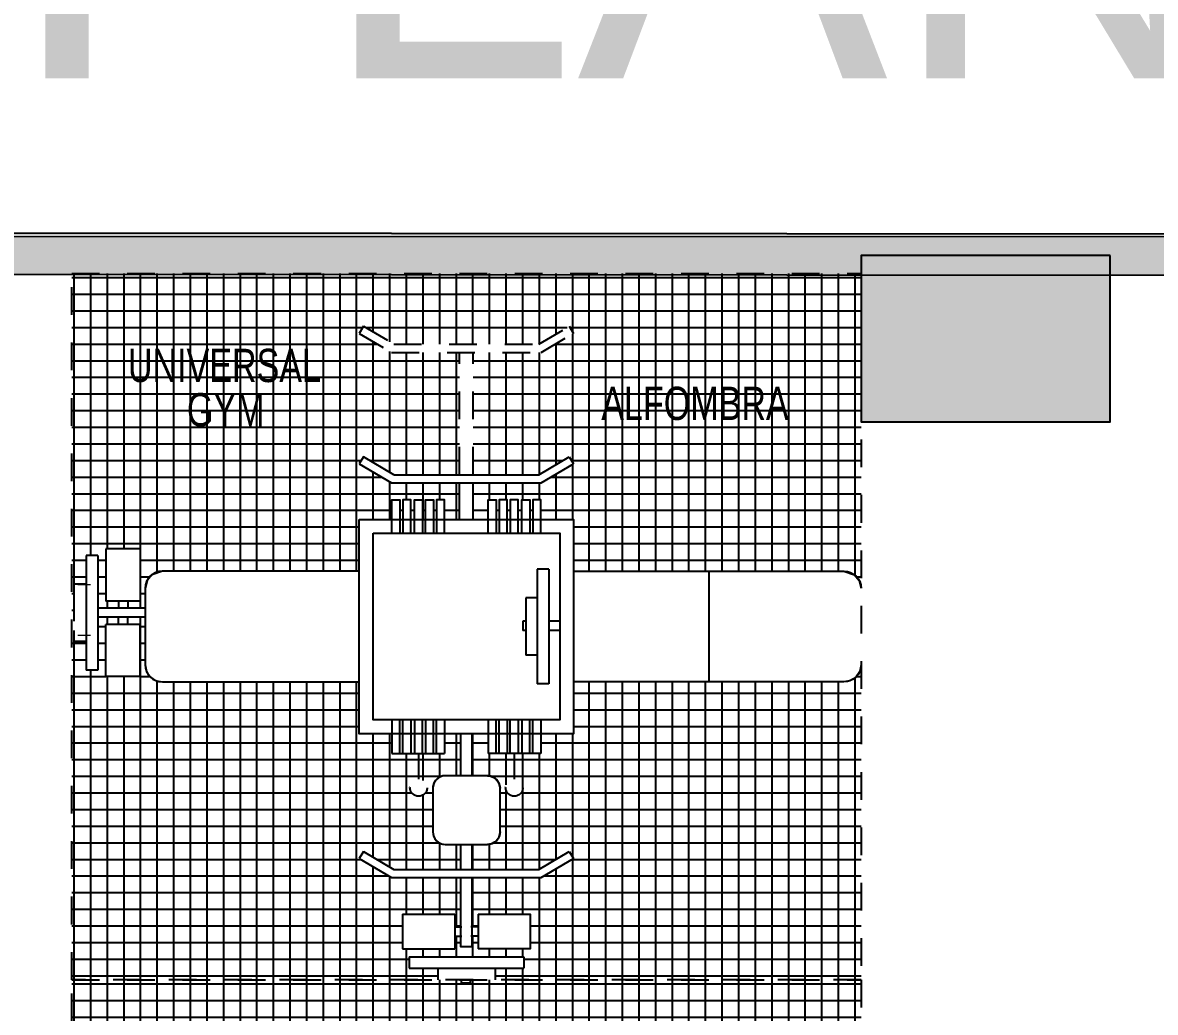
# Model space of a CAD drawing. Header units: metres. Extents: x -598 to 357, y -242 to 574.
# Drawn here: x -304.566 to -300.476, y 312.42 to 315.993 of the extents above; entities that cross this region are included whole.
import ezdxf

# ---------------------------------------------------------------- set-up
doc = ezdxf.new("R2010")
doc.units = ezdxf.units.M
doc.linetypes.add('HIDDEN', pattern=[0.375, 0.25, -0.125])
for name, color, linetype in [('000-GRADAS', 2, 'Continuous'), ('_TEXTO TITULOS', 251, 'Continuous'), ('MINUSV', 7, 'Continuous'), ('Muebles', 1, 'Continuous'), ('xref_Nivel PB$0$T-texto', 2, 'Continuous'), ('xref_Nivel TIPICO$0$H-hatch mamposteria', 8, 'Continuous')]:
    doc.layers.add(name, color=color, linetype=linetype)
doc.layers.add('PARQUEOS', color=252, linetype='Continuous', lineweight=0)
doc.layers.add('xref_Nivel TIPICO$0$P-puerta', color=1, linetype='Continuous', lineweight=18)
doc.styles.add('SWISS', font='swisscl.ttf')
doc.styles.add('TS', font='arial.ttf')
pattern_1 = [(0, (2.700000000000671, 0.6124028781040352), (1.332267629550188e-17, 0.06), []), (90, (2.700000000000671, 0.6124028781040352), (-0.06, 1.699661669294394e-17), [])]

# ---------------------------------------------------------------- blocks, each defined once
blk = doc.blocks.new('columna')
at = {"true_color": 0x939598}
h = blk.add_hatch(color=252, dxfattribs=at)
h.dxf.hatch_style = 1
h.paths.add_polyline_path([(154.7474696791826, 259.8958635852724), (155.6474696791826, 259.8958635852724), (155.6474696791826, 259.2958635852725), (154.7474696791826, 259.2958635852725)])
at = {"color": 252, "true_color": 0x939598}
blk.add_lwpolyline([(154.7474696791826, 259.8958635852724), (155.6474696791826, 259.8958635852724), (155.6474696791826, 259.2958635852725), (154.7474696791826, 259.2958635852725), (154.7474696791826, 259.8958635852724)], dxfattribs=at)

msp = doc.modelspace()

# ---------------------------------------------------------------- hatches: boundary and pattern name
at = {"layer": 'Muebles', "true_color": 0x7aafdf}
h = msp.add_hatch(dxfattribs=at)
h.set_pattern_fill('_USER', color=143, scale=0.06, angle=-1.272221872585407e-14, style=0, double=1, pattern_type=0)
h.set_pattern_definition(pattern_1)
edge = h.paths.add_edge_path()
edge.add_arc((-304.0615033807483, 313.9510087571565), 0.06169721256713956, 450.0000000000528, 539.9999999999472)
edge.add_line((-304.1232005933154, 313.9510087571566), (-304.1232005933155, 313.8792654696448))
edge.add_line((-304.1232005933155, 313.8792654696448), (-304.1866951120524, 313.8792654696449))
edge.add_line((-304.1866951120524, 313.8792654696449), (-304.1866951120526, 313.9046365376075))
edge.add_line((-304.1866951120526, 313.9046365376075), (-304.1411564872669, 313.9046365376072))
edge.add_line((-304.1411564872669, 313.9046365376072), (-304.1411564872662, 314.0934522662876))
edge.add_line((-304.1411564872662, 314.0934522662876), (-304.2653527366837, 314.0934522662876))
edge.add_line((-304.2653527366837, 314.0934522662876), (-304.265352736684, 313.9046365376078))
edge.add_line((-304.265352736684, 313.9046365376078), (-304.2198141118976, 313.9046365376075))
edge.add_line((-304.2198141118976, 313.9046365376075), (-304.2198141118982, 313.8792654696451))
edge.add_line((-304.2198141118982, 313.8792654696451), (-304.2947203200709, 313.8792654696452))
edge.add_line((-304.2947203200709, 313.8792654696452), (-304.2947203200705, 314.0696997187514))
edge.add_line((-304.2947203200705, 314.0696997187514), (-304.3361190698749, 314.0696997187515))
edge.add_line((-304.3361190698749, 314.0696997187515), (-304.3361190698753, 313.9662028442376))
edge.add_line((-304.3361190698753, 313.9662028442376), (-304.3775178196816, 313.9662028442377))
edge.add_line((-304.3775178196816, 313.9662028442377), (-304.3775178196817, 313.8319825847488))
edge.add_line((-304.3775178196817, 313.8319825847488), (-304.3886908235607, 313.8319825847466))
edge.add_line((-304.3886908235607, 313.8319825847466), (-304.3886908235608, 315.0877059697228))
edge.add_line((-304.3886908235608, 315.0877059697228), (-301.5386908235612, 315.0877059697229))
edge.add_line((-301.5386908235612, 315.0877059697229), (-301.538690823561, 313.9510087571562))
edge.add_arc((-301.600388036128, 313.9510087571563), 0.06169721256702587, 359.9999999999472, 450.0000000003167)
edge.add_line((-301.6003880361283, 314.0127059697233), (-302.5767217578717, 314.0127059697231))
edge.add_line((-302.5767217578717, 314.0127059697231), (-302.5767217578718, 314.1996750354123))
edge.add_line((-302.5767217578718, 314.1996750354123), (-302.6945793724396, 314.1996750354123))
edge.add_line((-302.6945793724396, 314.1996750354123), (-302.6945793724395, 314.2703292343077))
edge.add_line((-302.6945793724395, 314.2703292343077), (-302.7237575824617, 314.2703292343076))
edge.add_line((-302.7237575824617, 314.2703292343076), (-302.7237575824619, 314.1996750354122))
edge.add_line((-302.7237575824619, 314.1996750354122), (-302.7343353248088, 314.1996750354122))
edge.add_line((-302.7343353248088, 314.1996750354122), (-302.7343353248087, 314.2703292343074))
edge.add_line((-302.7343353248087, 314.2703292343074), (-302.7635135348308, 314.2703292343081))
edge.add_line((-302.7635135348308, 314.2703292343081), (-302.7635135348309, 314.1996750354122))
edge.add_line((-302.7635135348309, 314.1996750354122), (-302.7763413224177, 314.1996750354122))
edge.add_line((-302.7763413224177, 314.1996750354122), (-302.7763413224172, 314.2703292343073))
edge.add_line((-302.7763413224172, 314.2703292343073), (-302.8055195324394, 314.2703292343077))
edge.add_line((-302.8055195324394, 314.2703292343077), (-302.8055195324398, 314.1996750354122))
edge.add_line((-302.8055195324398, 314.1996750354122), (-302.8160972747866, 314.1996750354122))
edge.add_line((-302.8160972747866, 314.1996750354122), (-302.8160972747866, 314.2703292343078))
edge.add_line((-302.8160972747866, 314.2703292343078), (-302.8452754848087, 314.2703292343078))
edge.add_line((-302.8452754848087, 314.2703292343078), (-302.8452754848087, 314.1996750354122))
edge.add_line((-302.8452754848087, 314.1996750354122), (-302.8558532271558, 314.1996750354121))
edge.add_line((-302.8558532271558, 314.1996750354121), (-302.8558532271558, 314.2703292343081))
edge.add_line((-302.8558532271558, 314.2703292343081), (-302.8850314371776, 314.2703292343078))
edge.add_line((-302.8850314371776, 314.2703292343078), (-302.8850314371778, 314.1996750354122))
edge.add_line((-302.8850314371778, 314.1996750354122), (-302.9386908235611, 314.1996750354122))
edge.add_line((-302.9386908235611, 314.1996750354122), (-302.938690823561, 314.3310395320837))
edge.add_line((-302.938690823561, 314.3310395320837), (-302.6937100217988, 314.3310395320838))
edge.add_line((-302.6937100217988, 314.3310395320838), (-302.5769386819383, 314.399832381152))
edge.add_line((-302.5769386819383, 314.399832381152), (-302.5921663567256, 314.4256803582595))
edge.add_line((-302.5921663567256, 314.4256803582595), (-302.70188991062, 314.3610395320838))
edge.add_line((-302.70188991062, 314.3610395320838), (-302.9386908235609, 314.3610395320838))
edge.add_line((-302.9386908235609, 314.3610395320838), (-302.938690823561, 314.8024472484191))
edge.add_line((-302.938690823561, 314.8024472484191), (-302.6937100217988, 314.8024472484191))
edge.add_line((-302.6937100217988, 314.8024472484191), (-302.576938681938, 314.8712400974873))
edge.add_line((-302.576938681938, 314.8712400974873), (-302.5921663567255, 314.8970880745952))
edge.add_line((-302.5921663567255, 314.8970880745952), (-302.7018899106199, 314.8324472484191))
edge.add_line((-302.7018899106199, 314.8324472484191), (-303.2254917365019, 314.832447248419))
edge.add_line((-303.2254917365019, 314.832447248419), (-303.335215290396, 314.8970880745953))
edge.add_line((-303.335215290396, 314.8970880745953), (-303.3504429651834, 314.8712400974876))
edge.add_line((-303.3504429651834, 314.8712400974876), (-303.2336716253229, 314.8024472484192))
edge.add_line((-303.2336716253229, 314.8024472484192), (-302.988690823561, 314.8024472484192))
edge.add_line((-302.988690823561, 314.8024472484192), (-302.9886908235609, 314.3610395320838))
edge.add_line((-302.9886908235609, 314.3610395320838), (-303.225491736502, 314.3610395320838))
edge.add_line((-303.225491736502, 314.3610395320838), (-303.3352152903961, 314.4256803582597))
edge.add_line((-303.3352152903961, 314.4256803582597), (-303.3504429651836, 314.3998323811521))
edge.add_line((-303.3504429651836, 314.3998323811521), (-303.233671625323, 314.3310395320838))
edge.add_line((-303.233671625323, 314.3310395320838), (-302.988690823561, 314.3310395320837))
edge.add_line((-302.988690823561, 314.3310395320837), (-302.9886908235611, 314.1996750354121))
edge.add_line((-302.9886908235611, 314.1996750354121), (-303.0423502099434, 314.1996750354121))
edge.add_line((-303.0423502099434, 314.1996750354121), (-303.0423502099434, 314.2703292343081))
edge.add_line((-303.0423502099434, 314.2703292343081), (-303.0715284199654, 314.270329234308))
edge.add_line((-303.0715284199654, 314.270329234308), (-303.0715284199655, 314.199675035412))
edge.add_line((-303.0715284199655, 314.199675035412), (-303.0821061623125, 314.199675035412))
edge.add_line((-303.0821061623125, 314.199675035412), (-303.0821061623125, 314.2703292343081))
edge.add_line((-303.0821061623125, 314.2703292343081), (-303.1112843723346, 314.2703292343083))
edge.add_line((-303.1112843723346, 314.2703292343083), (-303.1112843723348, 314.199675035412))
edge.add_line((-303.1112843723348, 314.199675035412), (-303.1218621146812, 314.199675035412))
edge.add_line((-303.1218621146812, 314.199675035412), (-303.1218621146815, 314.2703292343081))
edge.add_line((-303.1218621146815, 314.2703292343081), (-303.1510403247038, 314.2703292343079))
edge.add_line((-303.1510403247038, 314.2703292343079), (-303.1510403247035, 314.199675035412))
edge.add_line((-303.1510403247035, 314.199675035412), (-303.1638681122903, 314.199675035412))
edge.add_line((-303.1638681122903, 314.199675035412), (-303.1638681122903, 314.2703292343085))
edge.add_line((-303.1638681122903, 314.2703292343085), (-303.1930463223123, 314.2703292343085))
edge.add_line((-303.1930463223123, 314.2703292343085), (-303.1930463223124, 314.199675035412))
edge.add_line((-303.1930463223124, 314.199675035412), (-303.2036240646594, 314.199675035412))
edge.add_line((-303.2036240646594, 314.199675035412), (-303.2036240646593, 314.2703292343083))
edge.add_line((-303.2036240646593, 314.2703292343083), (-303.2328022746815, 314.2703292343085))
edge.add_line((-303.2328022746815, 314.2703292343085), (-303.2328022746815, 314.1996750354119))
edge.add_line((-303.2328022746815, 314.1996750354119), (-303.3506598892502, 314.1996750354119))
edge.add_line((-303.3506598892502, 314.1996750354119), (-303.3506598892502, 314.0127059697232))
edge.add_line((-303.3506598892502, 314.0127059697232), (-304.0615033807483, 314.0127059697236))
h = msp.add_hatch(dxfattribs=at)
h.set_pattern_fill('_USER', color=143, scale=0.06, angle=-1.272221872585407e-14, style=0, double=1, pattern_type=0)
h.set_pattern_definition(pattern_1)
edge = h.paths.add_edge_path()
edge.add_line((-304.3886908235606, 312.5377059697225), (-304.3886908235607, 313.7988635849013))
edge.add_line((-304.3886908235607, 313.7988635849013), (-304.3775178196817, 313.798863584903))
edge.add_line((-304.3775178196817, 313.798863584903), (-304.3775178196821, 313.7592090952095))
edge.add_line((-304.3775178196821, 313.7592090952095), (-304.3361190698759, 313.7592090952096))
edge.add_line((-304.3361190698759, 313.7592090952096), (-304.336119069876, 313.6557122206956))
edge.add_line((-304.336119069876, 313.6557122206956), (-304.294720320071, 313.6557122206952))
edge.add_line((-304.294720320071, 313.6557122206952), (-304.2947203200707, 313.8461464698019))
edge.add_line((-304.2947203200707, 313.8461464698019), (-304.2198141118978, 313.8461464698016))
edge.add_line((-304.2198141118978, 313.8461464698016), (-304.2198141118982, 313.820775401839))
edge.add_line((-304.2198141118982, 313.820775401839), (-304.2653527366841, 313.8207754018391))
edge.add_line((-304.2653527366841, 313.8207754018391), (-304.2653527366841, 313.6319596731612))
edge.add_line((-304.2653527366841, 313.6319596731612), (-304.1411564872673, 313.6319596731608))
edge.add_line((-304.1411564872673, 313.6319596731608), (-304.1411564872669, 313.8207754018388))
edge.add_line((-304.1411564872669, 313.8207754018388), (-304.1866951120526, 313.8207754018389))
edge.add_line((-304.1866951120526, 313.8207754018389), (-304.1866951120527, 313.8461464698013))
edge.add_line((-304.1866951120527, 313.8461464698013), (-304.1232005933155, 313.8461464698012))
edge.add_line((-304.1232005933155, 313.8461464698012), (-304.1232005933156, 313.6744031822902))
edge.add_arc((-304.0615033807486, 313.6744031822902), 0.06169721256702587, 180.0000000000528, 270.0000000000528)
edge.add_line((-304.0615033807485, 313.6127059697232), (-303.3506598892501, 313.6127059697232))
edge.add_line((-303.3506598892501, 313.6127059697232), (-303.35065988925, 313.4257369040336))
edge.add_line((-303.35065988925, 313.4257369040336), (-303.232802274682, 313.4257369040336))
edge.add_line((-303.232802274682, 313.4257369040336), (-303.2328022746821, 313.3550827051383))
edge.add_line((-303.2328022746821, 313.3550827051383), (-303.2036240646597, 313.3550827051385))
edge.add_line((-303.2036240646597, 313.3550827051385), (-303.1364512196931, 313.3550827051387))
edge.add_line((-303.1364512196931, 313.3550827051387), (-303.136451219693, 313.2620482181157))
edge.add_arc((-303.136451219693, 313.231074323089), 0.03097389502670467, 450, 630.0000000001052)
edge.add_arc((-303.1364512196931, 313.231074323089), 0.03097389502670467, 270.0000000002103, 449.9999999998948)
edge.add_line((-303.136451219693, 313.2620482181157), (-303.1364512196931, 313.355082705139))
edge.add_line((-303.1364512196931, 313.355082705139), (-303.121862114682, 313.3550827051388))
edge.add_line((-303.121862114682, 313.3550827051388), (-303.0423502099436, 313.3550827051388))
edge.add_line((-303.0423502099436, 313.3550827051388), (-303.0423502099437, 313.4257369040338))
edge.add_line((-303.0423502099437, 313.4257369040338), (-302.9847494396785, 313.4257369040338))
edge.add_line((-302.9847494396785, 313.4257369040338), (-302.9847494396785, 313.2743992160608))
edge.add_line((-302.9847494396785, 313.2743992160608), (-303.0398119122468, 313.2743992160607))
edge.add_arc((-303.039811912247, 313.2291143867051), 0.04528482935558031, 449.9999999997842, 539.9999999999281)
edge.add_line((-303.0850967416026, 313.2291143867051), (-303.0850967416026, 313.0713275584912))
edge.add_arc((-303.0398119122468, 313.0713275584911), 0.04528482935580769, 539.9999999998561, 630)
edge.add_line((-303.0398119122468, 313.0260427291353), (-302.9847494396784, 313.0260427291353))
edge.add_line((-302.9847494396784, 313.0260427291353), (-302.9847494396784, 312.9363511463741))
edge.add_line((-302.9847494396784, 312.9363511463741), (-303.2254917365018, 312.936351146374))
edge.add_line((-303.2254917365018, 312.936351146374), (-303.3352152903959, 313.00099197255))
edge.add_line((-303.3352152903959, 313.00099197255), (-303.3504429651834, 312.9751439954424))
edge.add_line((-303.3504429651834, 312.9751439954424), (-303.2336716253228, 312.9063511463743))
edge.add_line((-303.2336716253228, 312.9063511463743), (-302.9847494396784, 312.9063511463742))
edge.add_line((-302.9847494396784, 312.9063511463742), (-302.9847494396783, 312.728528677352))
edge.add_line((-302.9847494396783, 312.728528677352), (-303.0056213914452, 312.728528677352))
edge.add_line((-303.0056213914452, 312.728528677352), (-303.0056213914451, 312.7740673021379))
edge.add_line((-303.0056213914451, 312.7740673021379), (-303.1944371201251, 312.7740673021378))
edge.add_line((-303.1944371201251, 312.7740673021378), (-303.1944371201253, 312.6498710527208))
edge.add_line((-303.1944371201253, 312.6498710527208), (-303.0056213914453, 312.6498710527204))
edge.add_line((-303.0056213914453, 312.6498710527204), (-303.0056213914452, 312.6954096775067))
edge.add_line((-303.0056213914452, 312.6954096775067), (-302.9847494396784, 312.6954096775063))
edge.add_line((-302.9847494396784, 312.6954096775063), (-302.9847494396784, 312.6578943798183))
edge.add_line((-302.9847494396784, 312.6578943798183), (-302.9426322074437, 312.6578943798183))
edge.add_line((-302.9426322074437, 312.6578943798183), (-302.9426322074436, 312.6954096775063))
edge.add_line((-302.9426322074436, 312.6954096775063), (-302.9217602556768, 312.6954096775065))
edge.add_line((-302.9217602556768, 312.6954096775065), (-302.9217602556769, 312.6498710527207))
edge.add_line((-302.9217602556769, 312.6498710527207), (-302.7329445269987, 312.6498710527205))
edge.add_line((-302.7329445269987, 312.6498710527205), (-302.7329445269984, 312.7740673021374))
edge.add_line((-302.7329445269984, 312.7740673021374), (-302.9217602556766, 312.7740673021377))
edge.add_line((-302.9217602556766, 312.7740673021377), (-302.9217602556767, 312.7285286773519))
edge.add_line((-302.9217602556767, 312.7285286773519), (-302.9426322074437, 312.7285286773518))
edge.add_line((-302.9426322074437, 312.7285286773518), (-302.9426322074438, 312.9063511463741))
edge.add_line((-302.9426322074438, 312.9063511463741), (-302.6937100217987, 312.906351146374))
edge.add_line((-302.6937100217987, 312.906351146374), (-302.5769386819379, 312.9751439954421))
edge.add_line((-302.5769386819379, 312.9751439954421), (-302.5921663567256, 313.0009919725498))
edge.add_line((-302.5921663567256, 313.0009919725498), (-302.7018899106197, 312.9363511463741))
edge.add_line((-302.7018899106197, 312.9363511463741), (-302.9426322074436, 312.936351146374))
edge.add_line((-302.9426322074436, 312.936351146374), (-302.9426322074438, 313.0260427291354))
edge.add_line((-302.9426322074438, 313.0260427291354), (-302.8875697348752, 313.0260427291354))
edge.add_arc((-302.8875697348752, 313.0713275584911), 0.045284829355694, 270, 360.0000000000719)
edge.add_line((-302.8422849055195, 313.0713275584912), (-302.8422849055194, 313.229114386705))
edge.add_arc((-302.8875697348751, 313.2291143867051), 0.045284829355694, 359.9999999998562, 450.0000000001438)
edge.add_line((-302.8875697348752, 313.2743992160609), (-302.9426322074436, 313.2743992160608))
edge.add_line((-302.9426322074436, 313.2743992160608), (-302.9426322074437, 313.4257369040338))
edge.add_line((-302.9426322074437, 313.4257369040338), (-302.8850314371782, 313.425736904034))
edge.add_line((-302.8850314371782, 313.425736904034), (-302.885031437178, 313.3550827051388))
edge.add_line((-302.885031437178, 313.3550827051388), (-302.8558532271559, 313.3550827051386))
edge.add_line((-302.8558532271559, 313.3550827051386), (-302.7909304274289, 313.3550827051386))
edge.add_line((-302.7909304274289, 313.3550827051386), (-302.7909304274291, 313.2620482181158))
edge.add_arc((-302.7909304274291, 313.2310743230892), 0.03097389502664782, 449.9999999998948, 630)
edge.add_arc((-302.7909304274292, 313.231074323089), 0.03097389502653414, 270.0000000001052, 449.9999999997897)
edge.add_line((-302.7909304274291, 313.2620482181156), (-302.7909304274289, 313.3550827051388))
edge.add_line((-302.7909304274289, 313.3550827051388), (-302.7763413224177, 313.3550827051388))
edge.add_line((-302.7763413224177, 313.3550827051388), (-302.6945793724399, 313.3550827051387))
edge.add_line((-302.6945793724399, 313.3550827051387), (-302.69457937244, 313.4257369040341))
edge.add_line((-302.69457937244, 313.4257369040341), (-302.5767217578717, 313.4257369040341))
edge.add_line((-302.5767217578717, 313.4257369040341), (-302.5767217578717, 313.612705969723))
edge.add_line((-302.5767217578717, 313.612705969723), (-301.600388036128, 313.6127059697228))
edge.add_arc((-301.6003880361279, 313.6744031822897), 0.06169721256696903, 269.9999999998944, 360)
edge.add_line((-301.538690823561, 313.6744031822897), (-301.5386908235607, 312.5377059697228))
edge.add_line((-301.5386908235607, 312.5377059697228), (-302.8601939490472, 312.5377059697227))
edge.add_line((-302.8601939490472, 312.5377059697227), (-302.8601939490468, 312.5791047195289))
edge.add_line((-302.8601939490468, 312.5791047195289), (-302.7566970745333, 312.5791047195286))
edge.add_line((-302.7566970745333, 312.5791047195286), (-302.7566970745328, 312.6205034693336))
edge.add_line((-302.7566970745328, 312.6205034693336), (-303.170684572589, 312.6205034693339))
edge.add_line((-303.170684572589, 312.6205034693339), (-303.1706845725889, 312.5791047195292))
edge.add_line((-303.1706845725889, 312.5791047195292), (-303.067187698075, 312.5791047195291))
edge.add_line((-303.067187698075, 312.5791047195291), (-303.067187698075, 312.5377059697226))
edge.add_line((-303.067187698075, 312.5377059697226), (-304.3886908235606, 312.5377059697225))
h = msp.add_hatch(dxfattribs=at)
h.set_pattern_fill('_USER', color=143, scale=0.06, angle=-1.272221872585407e-14, style=0, double=1, pattern_type=0)
h.set_pattern_definition([(0, (2.700000000001182, -1.937597121896033), (1.332267629550188e-17, 0.06), []), (90, (2.700000000001182, -1.937597121896033), (-0.06, 1.699661669294394e-17), [])])
edge = h.paths.add_edge_path()
edge.add_arc((-304.0615033807478, 311.4010087571564), 0.06169721256713956, 450.0000000000528, 539.9999999999472)
edge.add_line((-304.1232005933149, 311.4010087571565), (-304.123200593315, 311.3292654696447))
edge.add_line((-304.123200593315, 311.3292654696447), (-304.1866951120519, 311.3292654696448))
edge.add_line((-304.1866951120519, 311.3292654696448), (-304.1866951120521, 311.3546365376074))
edge.add_line((-304.1866951120521, 311.3546365376074), (-304.1411564872664, 311.3546365376072))
edge.add_line((-304.1411564872664, 311.3546365376072), (-304.1411564872657, 311.5434522662875))
edge.add_line((-304.1411564872657, 311.5434522662875), (-304.2653527366832, 311.5434522662875))
edge.add_line((-304.2653527366832, 311.5434522662875), (-304.2653527366834, 311.3546365376077))
edge.add_line((-304.2653527366834, 311.3546365376077), (-304.2198141118971, 311.3546365376075))
edge.add_line((-304.2198141118971, 311.3546365376075), (-304.2198141118977, 311.329265469645))
edge.add_line((-304.2198141118977, 311.329265469645), (-304.2947203200704, 311.3292654696451))
edge.add_line((-304.2947203200704, 311.3292654696451), (-304.29472032007, 311.5196997187513))
edge.add_line((-304.29472032007, 311.5196997187513), (-304.3361190698744, 311.5196997187514))
edge.add_line((-304.3361190698744, 311.5196997187514), (-304.3361190698748, 311.4162028442375))
edge.add_line((-304.3361190698748, 311.4162028442375), (-304.3775178196811, 311.4162028442376))
edge.add_line((-304.3775178196811, 311.4162028442376), (-304.3775178196812, 311.2819825847487))
edge.add_line((-304.3775178196812, 311.2819825847487), (-304.3886908235602, 311.2819825847466))
edge.add_line((-304.3886908235602, 311.2819825847466), (-304.3886908235603, 312.5377059697227))
edge.add_line((-304.3886908235603, 312.5377059697227), (-301.5386908235607, 312.5377059697228))
edge.add_line((-301.5386908235607, 312.5377059697228), (-301.5386908235604, 311.4010087571561))
edge.add_arc((-301.6003880361275, 311.4010087571562), 0.06169721256702587, 359.9999999999472, 450.0000000003167)
edge.add_line((-301.6003880361278, 311.4627059697232), (-302.5767217578712, 311.462705969723))
edge.add_line((-302.5767217578712, 311.462705969723), (-302.5767217578713, 311.6496750354123))
edge.add_line((-302.5767217578713, 311.6496750354123), (-302.6945793724391, 311.6496750354123))
edge.add_line((-302.6945793724391, 311.6496750354123), (-302.694579372439, 311.7203292343076))
edge.add_line((-302.694579372439, 311.7203292343076), (-302.7237575824612, 311.7203292343075))
edge.add_line((-302.7237575824612, 311.7203292343075), (-302.7237575824614, 311.6496750354121))
edge.add_line((-302.7237575824614, 311.6496750354121), (-302.7343353248083, 311.6496750354121))
edge.add_line((-302.7343353248083, 311.6496750354121), (-302.7343353248082, 311.7203292343074))
edge.add_line((-302.7343353248082, 311.7203292343074), (-302.7635135348303, 311.7203292343081))
edge.add_line((-302.7635135348303, 311.7203292343081), (-302.7635135348304, 311.6496750354121))
edge.add_line((-302.7635135348304, 311.6496750354121), (-302.7763413224172, 311.6496750354121))
edge.add_line((-302.7763413224172, 311.6496750354121), (-302.7763413224167, 311.7203292343073))
edge.add_line((-302.7763413224167, 311.7203292343073), (-302.8055195324389, 311.7203292343076))
edge.add_line((-302.8055195324389, 311.7203292343076), (-302.8055195324393, 311.6496750354121))
edge.add_line((-302.8055195324393, 311.6496750354121), (-302.8160972747861, 311.6496750354121))
edge.add_line((-302.8160972747861, 311.6496750354121), (-302.816097274786, 311.7203292343077))
edge.add_line((-302.816097274786, 311.7203292343077), (-302.8452754848082, 311.7203292343077))
edge.add_line((-302.8452754848082, 311.7203292343077), (-302.8452754848082, 311.6496750354121))
edge.add_line((-302.8452754848082, 311.6496750354121), (-302.8558532271553, 311.649675035412))
edge.add_line((-302.8558532271553, 311.649675035412), (-302.8558532271553, 311.7203292343081))
edge.add_line((-302.8558532271553, 311.7203292343081), (-302.8850314371771, 311.7203292343077))
edge.add_line((-302.8850314371771, 311.7203292343077), (-302.8850314371772, 311.6496750354121))
edge.add_line((-302.8850314371772, 311.6496750354121), (-302.9386908235606, 311.6496750354121))
edge.add_line((-302.9386908235606, 311.6496750354121), (-302.9386908235605, 311.7810395320836))
edge.add_line((-302.9386908235605, 311.7810395320836), (-302.6937100217983, 311.7810395320838))
edge.add_line((-302.6937100217983, 311.7810395320838), (-302.5769386819377, 311.8498323811519))
edge.add_line((-302.5769386819377, 311.8498323811519), (-302.592166356725, 311.8756803582594))
edge.add_line((-302.592166356725, 311.8756803582594), (-302.7018899106195, 311.8110395320837))
edge.add_line((-302.7018899106195, 311.8110395320837), (-302.9386908235604, 311.8110395320837))
edge.add_line((-302.9386908235604, 311.8110395320837), (-302.9386908235605, 312.2524472484191))
edge.add_line((-302.9386908235605, 312.2524472484191), (-302.6937100217983, 312.2524472484191))
edge.add_line((-302.6937100217983, 312.2524472484191), (-302.5769386819375, 312.3212400974872))
edge.add_line((-302.5769386819375, 312.3212400974872), (-302.592166356725, 312.3470880745951))
edge.add_line((-302.592166356725, 312.3470880745951), (-302.7018899106193, 312.282447248419))
edge.add_line((-302.7018899106193, 312.282447248419), (-303.2254917365013, 312.2824472484189))
edge.add_line((-303.2254917365013, 312.2824472484189), (-303.3352152903955, 312.3470880745952))
edge.add_line((-303.3352152903955, 312.3470880745952), (-303.3504429651829, 312.3212400974875))
edge.add_line((-303.3504429651829, 312.3212400974875), (-303.2336716253224, 312.2524472484192))
edge.add_line((-303.2336716253224, 312.2524472484192), (-302.9886908235605, 312.2524472484192))
edge.add_line((-302.9886908235605, 312.2524472484192), (-302.9886908235604, 311.8110395320837))
edge.add_line((-302.9886908235604, 311.8110395320837), (-303.2254917365015, 311.8110395320837))
edge.add_line((-303.2254917365015, 311.8110395320837), (-303.3352152903956, 311.8756803582597))
edge.add_line((-303.3352152903956, 311.8756803582597), (-303.3504429651831, 311.849832381152))
edge.add_line((-303.3504429651831, 311.849832381152), (-303.2336716253225, 311.7810395320838))
edge.add_line((-303.2336716253225, 311.7810395320838), (-302.9886908235605, 311.7810395320836))
edge.add_line((-302.9886908235605, 311.7810395320836), (-302.9886908235606, 311.649675035412))
edge.add_line((-302.9886908235606, 311.649675035412), (-303.0423502099429, 311.649675035412))
edge.add_line((-303.0423502099429, 311.649675035412), (-303.0423502099429, 311.7203292343081))
edge.add_line((-303.0423502099429, 311.7203292343081), (-303.0715284199649, 311.7203292343079))
edge.add_line((-303.0715284199649, 311.7203292343079), (-303.071528419965, 311.6496750354119))
edge.add_line((-303.071528419965, 311.6496750354119), (-303.082106162312, 311.6496750354119))
edge.add_line((-303.082106162312, 311.6496750354119), (-303.082106162312, 311.7203292343081))
edge.add_line((-303.082106162312, 311.7203292343081), (-303.1112843723341, 311.7203292343083))
edge.add_line((-303.1112843723341, 311.7203292343083), (-303.1112843723342, 311.6496750354119))
edge.add_line((-303.1112843723342, 311.6496750354119), (-303.1218621146807, 311.6496750354119))
edge.add_line((-303.1218621146807, 311.6496750354119), (-303.121862114681, 311.7203292343081))
edge.add_line((-303.121862114681, 311.7203292343081), (-303.1510403247033, 311.7203292343078))
edge.add_line((-303.1510403247033, 311.7203292343078), (-303.151040324703, 311.6496750354119))
edge.add_line((-303.151040324703, 311.6496750354119), (-303.1638681122898, 311.6496750354119))
edge.add_line((-303.1638681122898, 311.6496750354119), (-303.1638681122898, 311.7203292343084))
edge.add_line((-303.1638681122898, 311.7203292343084), (-303.1930463223118, 311.7203292343084))
edge.add_line((-303.1930463223118, 311.7203292343084), (-303.1930463223119, 311.6496750354119))
edge.add_line((-303.1930463223119, 311.6496750354119), (-303.2036240646589, 311.6496750354119))
edge.add_line((-303.2036240646589, 311.6496750354119), (-303.2036240646588, 311.7203292343083))
edge.add_line((-303.2036240646588, 311.7203292343083), (-303.232802274681, 311.7203292343084))
edge.add_line((-303.232802274681, 311.7203292343084), (-303.232802274681, 311.6496750354118))
edge.add_line((-303.232802274681, 311.6496750354118), (-303.3506598892496, 311.6496750354118))
edge.add_line((-303.3506598892496, 311.6496750354118), (-303.3506598892496, 311.4627059697231))
edge.add_line((-303.3506598892496, 311.4627059697231), (-304.0615033807478, 311.4627059697236))
at = {"layer": 'xref_Nivel TIPICO$0$H-hatch mamposteria', "transparency": 33554585}
h = msp.add_hatch(color=256, dxfattribs=at)
h.dxf.hatch_style = 1
h.paths.add_polyline_path([(-289.5792215964013, 315.2368609535936), (-296.7404176301919, 315.1953836872416), (-299.4270076489671, 315.203069497393), (-299.6597771823603, 315.2220258776365), (-300.0107011315712, 315.2296009579087), (-304.7573452042389, 315.2340783076766), (-307.5183293610098, 315.2429938471511), (-309.5738615032058, 315.2368609535936), (-309.6486385639891, 273.7149373695829), (-309.4986384367185, 273.7148729721484), (-309.4241305924573, 315.0873070236709), (-307.518347774371, 315.0929931245725), (-304.7576581320709, 315.0840785361195), (-301.5386908235611, 315.0810421924816), (-301.5386908235611, 315.1522678796148), (-300.6386908235611, 315.1522678796148), (-300.6386908235611, 315.0801932527403), (-300.0123906370594, 315.0796024848311), (-299.667490354518, 315.0721574320439), (-299.4333196287266, 315.0530869409221), (-296.7401977968505, 315.0453824445271), (-293.5471149481531, 315.0638766104702), (-293.5471149481531, 315.1253030916185), (-292.6471149481531, 315.1253030916185), (-292.6471149481531, 315.0690893625776), (-289.7296181655223, 315.085987348691), (-289.8101979048209, 284.5296482308893), (-289.6598298795707, 284.5296482297669)])

# ---------------------------------------------------------------- linework, layer by layer
at = {"layer": '000-GRADAS', "color": 5}
msp.add_lwpolyline([(-289.8101979048238, 284.5296482297669), (-289.7296181655223, 315.085987348691), (-296.7401977968505, 315.0453824445271), (-299.4333196287266, 315.0530869409221), (-299.667490354518, 315.0721574320439), (-300.0123906370594, 315.0796024848311), (-304.757658132071, 315.0840785361195), (-307.5183477743714, 315.0929931245725), (-309.4241305924573, 315.0873070236709), (-309.4986384367185, 273.7148729721484), (-309.6486385639891, 273.7149373695829), (-309.5738615032058, 315.2368609535936), (-307.5183293610104, 315.2429938471511), (-304.7573452042395, 315.2340783076766), (-300.010701131571, 315.2296009579087), (-299.6597771823604, 315.2220258776365), (-299.4270076489671, 315.203069497393), (-296.7404176301911, 315.1953836872416), (-289.5792215964013, 315.2368609535936), (-289.6598298795707, 284.5296482297669)], dxfattribs=at)
at = {"layer": 'Muebles', "color": 1, "linetype": 'HIDDEN', "ltscale": 0.3}
for p, q in [((-303.3352152903958, 314.897088074595), (-303.3504429651833, 314.8712400974875)), ((-302.5921663567253, 314.897088074595), (-302.5769386819379, 314.8712400974871)), ((-302.9886908235608, 314.3610395320835), (-302.9886908235608, 314.8024472484184)), ((-302.9386908235608, 314.3610395320838), (-302.9386908235609, 314.8024472484183)), ((-303.136451219693, 313.3550827051386), (-303.1364512196928, 313.2620482181156)), ((-302.7909304274288, 313.3550827051388), (-302.790930427429, 313.2620482181155))]:
    msp.add_line(p, q, dxfattribs=at)
at = {"layer": 'Muebles', "color": 1}
for p, q in [((-302.9886908235609, 314.1996750354122), (-302.9886908235608, 314.331039532083)), ((-302.9386908235609, 314.199675035412), (-302.9386908235609, 314.3310395320828)), ((-304.1411564872662, 314.0934522662876), (-304.2653527366837, 314.0934522662876)), ((-304.2653527366837, 314.0934522662876), (-304.265352736684, 313.9046365376078)), ((-304.1411564872662, 314.0934522662876), (-304.1411564872667, 313.9046365376073)), ((-304.2947203200705, 314.0696997187514), (-304.3361190698749, 314.0696997187515)), ((-304.3361190698749, 314.0696997187515), (-304.3361190698757, 313.6557122206956)), ((-304.2947203200705, 314.0696997187514), (-304.294720320071, 313.6557122206952)), ((-302.6662777806045, 314.0196997187517), (-302.7076765304089, 314.0196997187517)), ((-302.7076765304089, 314.0196997187517), (-302.7076765304097, 313.6057122206958)), ((-302.6662777806045, 314.0196997187517), (-302.6662777806051, 313.6057122206958)), ((-302.0885548969999, 314.0127059697231), (-302.0885548969999, 313.6127059697229)), ((-304.3361190698749, 313.9662028442375), (-304.3775178196814, 313.9662028442377)), ((-302.7076765304091, 313.9162028442377), (-302.7490752802153, 313.9162028442379)), ((-302.7490752802153, 313.9162028442379), (-302.749075280216, 313.7092090952099)), ((-304.1232005933157, 313.8792654696448), (-304.2947203200707, 313.8792654696452)), ((-304.1411564872667, 313.9046365376073), (-304.265352736684, 313.9046365376078)), ((-304.2198141118978, 313.9046365376075), (-304.219814111898, 313.879265469645)), ((-304.1866951120525, 313.9046365376074), (-304.1866951120523, 313.879265469645)), ((-304.1866951120526, 313.8997321482757), (-304.1866951120526, 313.8997321482757)), ((-304.1232005933155, 313.8461464698012), (-304.294720320071, 313.8461464698019)), ((-304.219814111898, 313.820775401839), (-304.2198141118979, 313.8461464698014)), ((-304.1866951120526, 313.8207754018391), (-304.1866951120526, 313.8461464698014)), ((-302.7602482840947, 313.831982584747), (-302.7602482840947, 313.7988635849036)), ((-302.7490752802158, 313.8319825847491), (-302.7602482840947, 313.831982584747)), ((-302.6267217578716, 313.8319825847491), (-302.666277780605, 313.8319825847472)), ((-304.265352736684, 313.6319596731612), (-304.2653527366839, 313.8207754018391)), ((-304.1411564872669, 313.8207754018388), (-304.2653527366839, 313.8207754018391)), ((-304.1866951120526, 313.8256797911729), (-304.1866951120526, 313.8256797911729)), ((-304.1411564872672, 313.6319596731608), (-304.1411564872669, 313.8207754018388)), ((-302.7490752802157, 313.7988635849036), (-302.7602482840948, 313.7988635849018)), ((-302.6267217578717, 313.7988635849035), (-302.6662777806048, 313.7988635849018)), ((-304.3361190698754, 313.7592090952096), (-304.3775178196818, 313.7592090952095)), ((-302.7076765304096, 313.7092090952099), (-302.749075280216, 313.7092090952099)), ((-304.294720320071, 313.6557122206952), (-304.3361190698757, 313.6557122206956)), ((-304.1411564872672, 313.6319596731608), (-304.265352736684, 313.6319596731612)), ((-302.6662777806051, 313.6057122206958), (-302.7076765304097, 313.6057122206958)), ((-303.3352152903956, 313.0009919725501), (-303.3504429651833, 312.9751439954422)), ((-302.5921663567254, 313.0009919725498), (-302.5769386819378, 312.9751439954419)), ((-303.194437120125, 312.7740673021378), (-303.0056213914449, 312.7740673021378)), ((-303.194437120125, 312.7740673021378), (-303.1944371201252, 312.6498710527207)), ((-303.0056213914449, 312.7740673021378), (-303.0056213914451, 312.6498710527202)), ((-302.9217602556765, 312.7740673021376), (-302.9217602556767, 312.6498710527205)), ((-303.0056213914449, 312.7285286773518), (-302.9802503234824, 312.7285286773518)), ((-303.0007170021132, 312.7285286773518), (-303.0007170021132, 312.7285286773518)), ((-302.9217602556766, 312.7285286773518), (-302.947131323639, 312.7285286773518)), ((-302.9266646450104, 312.7285286773516), (-302.9266646450104, 312.7285286773516)), ((-303.0056213914449, 312.6954096775066), (-302.9802503234826, 312.6954096775061)), ((-302.9217602556766, 312.6954096775063), (-302.947131323639, 312.6954096775062)), ((-303.1944371201252, 312.6498710527207), (-303.0056213914451, 312.6498710527202)), ((-303.1706845725888, 312.6205034693338), (-303.1706845725887, 312.5791047195291)), ((-303.1706845725888, 312.6205034693338), (-302.7566970745327, 312.6205034693335)), ((-302.7566970745327, 312.6205034693335), (-302.7566970745331, 312.5791047195285)), ((-303.1706845725887, 312.5791047195291), (-302.7566970745331, 312.5791047195285)), ((-303.0671876980749, 312.5791047195291), (-303.0671876980749, 312.537705969723)), ((-302.8601939490467, 312.5791047195289), (-302.860193949047, 312.5377059697225)), ((-302.9829674385861, 312.5377059697228), (-302.982967438584, 312.5265329658435)), ((-302.982967438584, 312.5265329658435), (-302.9498484387405, 312.5265329658437)), ((-302.9498484387404, 312.5377059697227), (-302.9498484387387, 312.5265329658436))]:
    msp.add_line(p, q, dxfattribs=at)
at = {"layer": 'Muebles', "color": 1, "linetype": 'HIDDEN', "ltscale": 0.3}
for points in [[(-304.3886908235608, 315.0877059697227), (-301.5386908235611, 315.0877059697228), (-301.5386908235606, 312.5377059697227), (-304.3886908235604, 312.5377059697224)], [(-304.3886908235602, 312.5377059697226), (-301.5386908235606, 312.5377059697227), (-301.53869082356, 309.9877059697226), (-304.3886908235599, 309.9877059697223)]]:
    msp.add_lwpolyline(points, close=True, dxfattribs=at)
for points in [[(-303.3352152903958, 314.897088074595), (-303.2254917365016, 314.832447248419), (-302.7018899106196, 314.832447248419), (-302.5921663567256, 314.8970880745949)], [(-303.3504429651833, 314.8712400974875), (-303.2336716253228, 314.8024472484192), (-302.6937100217986, 314.802447248419), (-302.576938681938, 314.871240097487)]]:
    msp.add_lwpolyline(points, dxfattribs=at)
at = {"layer": 'Muebles', "color": 1}
for points in [[(-303.2254917365015, 314.3610395320839), (-303.3352152903956, 314.4256803582597), (-303.3504429651832, 314.3998323811521)], [(-303.2254917365018, 314.3610395320837), (-302.7018899106198, 314.3610395320837), (-302.5921663567256, 314.4256803582594)], [(-302.592166356725, 314.4256803582594), (-302.5769386819377, 314.3998323811516)], [(-303.3504429651834, 314.3998323811521), (-303.2336716253229, 314.3310395320837), (-302.6937100217987, 314.3310395320837), (-302.5769386819381, 314.3998323811517)], [(-303.2328022746814, 314.1496750354133), (-303.2328022746814, 314.2703292343083), (-303.2036240646592, 314.2703292343083), (-303.2036240646594, 314.1496750354129)], [(-303.1638681122902, 314.1496750354127), (-303.1638681122902, 314.2703292343083), (-303.1930463223122, 314.2703292343082), (-303.1930463223123, 314.1496750354131)], [(-303.1510403247032, 314.1496750354127), (-303.1510403247037, 314.2703292343079), (-303.1218621146814, 314.2703292343079), (-303.1218621146809, 314.1496750354129)], [(-303.1112843723347, 314.1496750354129), (-303.1112843723344, 314.2703292343082), (-303.0821061623124, 314.270329234308), (-303.0821061623123, 314.1496750354125)], [(-303.0423502099433, 314.1496750354129), (-303.0423502099433, 314.2703292343081), (-303.0715284199653, 314.2703292343079), (-303.0715284199655, 314.1496750354127)], [(-302.8850314371777, 314.1496750354126), (-302.8850314371775, 314.2703292343077), (-302.8558532271555, 314.2703292343079), (-302.8558532271556, 314.1496750354125)], [(-302.8160972747864, 314.1496750354123), (-302.8160972747864, 314.2703292343077), (-302.8452754848086, 314.2703292343077), (-302.8452754848084, 314.1496750354125)], [(-302.7763413224179, 314.1496750354123), (-302.7763413224171, 314.2703292343072), (-302.8055195324393, 314.2703292343076), (-302.80551953244, 314.1496750354123)], [(-302.7635135348308, 314.1496750354124), (-302.7635135348306, 314.2703292343079), (-302.7343353248085, 314.2703292343074), (-302.7343353248087, 314.1496750354123)], [(-302.6945793724395, 314.1496750354124), (-302.6945793724394, 314.2703292343076), (-302.7237575824615, 314.2703292343074), (-302.7237575824618, 314.1496750354125)], [(-304.0615033807475, 314.0127059697251), (-304.0999262223581, 313.9992812263419), (-304.1166556945713, 313.9786632019807), (-304.1232005933147, 313.9510087571583)], [(-301.6003880361278, 314.0127059697232), (-301.5619651945173, 313.9992812263397), (-301.5452357223043, 313.9786632019787), (-301.5386908235608, 313.9510087571563)], [(-304.1232005933153, 313.6744031822917), (-304.1183125459735, 313.6503352620462), (-304.1051298981346, 313.6307766649052), (-304.0964060329627, 313.6235273441468), (-304.0827638876476, 313.616484818322), (-304.0615033807483, 313.6127059697248)], [(-301.5386908235604, 313.6744031822896), (-301.5435788709024, 313.6503352620441), (-301.5567615187412, 313.6307766649032), (-301.5654853839131, 313.6235273441449), (-301.5791275292282, 313.6164848183201), (-301.6003880361276, 313.6127059697226)], [(-303.2328022746818, 313.4757369040336), (-303.2328022746819, 313.3550827051382)], [(-303.2036240646596, 313.3550827051384), (-303.2036240646597, 313.4757369040335)], [(-303.1930463223127, 313.3550827051383), (-303.1930463223126, 313.4757369040336)], [(-303.1638681122906, 313.4757369040338), (-303.1638681122906, 313.3550827051384)], [(-303.1510403247034, 313.4757369040338), (-303.1510403247041, 313.3550827051388)], [(-303.1218621146819, 313.3550827051387), (-303.1218621146812, 313.4757369040338)], [(-303.111284372335, 313.4757369040336), (-303.1112843723348, 313.3550827051384)], [(-303.0821061623127, 313.3550827051386), (-303.0821061623128, 313.4757369040339)], [(-303.0715284199657, 313.3550827051384), (-303.0715284199658, 313.4757369040338)], [(-303.0423502099436, 313.4757369040336), (-303.0423502099435, 313.3550827051384)], [(-302.885031437178, 313.4757369040338), (-302.8850314371779, 313.3550827051387)], [(-302.8558532271558, 313.3550827051385), (-302.8558532271558, 313.4757369040337)], [(-302.8452754848088, 313.3550827051386), (-302.8452754848089, 313.475736904034)], [(-302.8160972747867, 313.4757369040339), (-302.8160972747867, 313.3550827051386)], [(-302.8055195324397, 313.3550827051387), (-302.8055195324404, 313.4757369040338)], [(-302.7763413224182, 313.4757369040342), (-302.7763413224176, 313.3550827051388)], [(-302.763513534831, 313.4757369040337), (-302.763513534831, 313.3550827051384)], [(-302.7343353248089, 313.3550827051385), (-302.7343353248091, 313.4757369040339)], [(-302.7237575824618, 313.3550827051386), (-302.7237575824619, 313.4757369040339)], [(-302.6945793724399, 313.4757369040337), (-302.6945793724398, 313.3550827051386)], [(-302.9847494396783, 313.4257369040336), (-302.9847494396784, 313.2743992160604)], [(-302.9426322074435, 313.2743992160604), (-302.9426322074436, 313.4257369040338)], [(-303.2328022746818, 313.355082705139), (-303.0423502099436, 313.3550827051388)], [(-302.6945793724394, 313.3550827051386), (-302.8850314371776, 313.3550827051388)], [(-303.0398119122467, 313.274399216061), (-303.0507528659971, 313.2730576603747), (-303.0600744328727, 313.2696131030754), (-303.0670944409327, 313.2652582575308), (-303.0751663989383, 313.2574123732155), (-303.0811069039183, 313.2477003876904), (-303.0846786995154, 313.2352533744041), (-303.0850967416025, 313.2291143867051)], [(-302.8875697348747, 313.2743992160609), (-302.8766287811244, 313.2730576603747), (-302.8673072142486, 313.2696131030753), (-302.8602872061887, 313.2652582575307), (-302.8522152481831, 313.2574123732155), (-302.846274743203, 313.2477003876903), (-302.842702947606, 313.235253374404), (-302.842284905519, 313.2291143867048)], [(-303.0850967416027, 313.0713275584912), (-303.0829289326702, 313.0574842092001), (-303.078125024946, 313.0471858691325), (-303.0718331221693, 313.039306348569), (-303.0654457360106, 313.0339963001541), (-303.05412607674, 313.0283645457401), (-303.039811912247, 313.0260427291353)], [(-302.842284905519, 313.0713275584911), (-302.8444527144515, 313.0574842092), (-302.8492566221757, 313.0471858691324), (-302.8555485249524, 313.0393063485688), (-302.8619359111111, 313.0339963001541), (-302.8732555703818, 313.02836454574), (-302.8875697348747, 313.0260427291353)], [(-302.9847494396782, 313.0260427291354), (-302.9847494396782, 312.936351146374)], [(-302.9426322074435, 312.9363511463741), (-302.9426322074436, 313.0260427291352)], [(-303.3504429651833, 312.9751439954422), (-303.2336716253227, 312.9063511463742), (-302.6937100217986, 312.906351146374), (-302.576938681938, 312.9751439954419)], [(-303.3352152903958, 313.0009919725499), (-303.2254917365016, 312.9363511463739), (-302.7018899106196, 312.936351146374), (-302.5921663567255, 313.0009919725497)], [(-302.9847494396782, 312.9063511463741), (-302.9847494396782, 312.6578943798182), (-302.9426322074435, 312.6578943798182), (-302.9426322074436, 312.9063511463741)], [(-302.9217602556762, 312.7740673021377), (-302.732944526998, 312.7740673021373), (-302.7329445269982, 312.6498710527205), (-302.9217602556764, 312.6498710527206)]]:
    msp.add_lwpolyline(points, dxfattribs=at)
for points in [[(-303.35065988925, 314.1996750354118), (-302.5767217578717, 314.1996750354122), (-302.5767217578716, 313.425736904034), (-303.3506598892499, 313.4257369040335)], [(-303.30065988925, 314.1496750354118), (-302.6267217578717, 314.1496750354121), (-302.6267217578715, 313.4757369040339), (-303.30065988925, 313.4757369040335)]]:
    msp.add_lwpolyline(points, close=True, dxfattribs=at)
for points in [[(-303.3506598892499, 314.0127059697231), (-304.0615033807483, 314.0127059697235, 0.414213562373095), (-304.1232005933153, 313.9510087571563), (-304.1232005933155, 313.6744031822901, 0.4142135623731767), (-304.0615033807484, 313.6127059697231), (-303.3506598892499, 313.6127059697231)], [(-302.5767217578717, 314.012705969723), (-301.6003880361282, 314.0127059697232, -0.414213562373095), (-301.538690823561, 313.9510087571563)], [(-301.5386908235609, 313.6744031822896, -0.4142135623731728), (-301.6003880361279, 313.6127059697226), (-302.5767217578717, 313.6127059697229)]]:
    msp.add_lwpolyline(points, format="xyb", dxfattribs=at)
msp.add_lwpolyline([(-303.0850967416025, 313.2291143867051), (-303.0850967416025, 313.0713275584911, 0.4142135623730696), (-303.0398119122468, 313.0260427291352), (-302.887569734875, 313.0260427291353, 0.4142135623731584), (-302.8422849055193, 313.0713275584911), (-302.8422849055193, 313.2291143867049, 0.4142135623731049), (-302.8875697348749, 313.2743992160608), (-303.0398119122467, 313.2743992160605, 0.414213562373123)], format="xyb", close=True, dxfattribs=at)
at = {"layer": 'Muebles', "color": 1, "linetype": 'HIDDEN', "ltscale": 0.02}
for centre in [(-303.1364512196928, 313.2310743230889), (-302.790930427429, 313.231074323089)]:
    msp.add_circle(centre, 0.0309738950266365, dxfattribs=at)
at = {"layer": 'PARQUEOS'}
msp.add_lwpolyline([(-307.1386908235614, 275.0136473778902), (-289.6848099550406, 275.0136473778807), (-289.6598298795709, 284.4796482297668), (-292.0833989709307, 284.4796482297668), (-292.0833989709307, 289.1276916596056), (-289.7978087533181, 289.1276916596056), (-289.6477597385862, 289.1276916596056), (-289.6477597385862, 299.5070631058106), (-292.6501958397061, 299.5071528636524), (-292.6501958397061, 315.2190740341951), (-307.1386908235613, 315.2190740341951), (-307.1386908235613, 275.0136473778902)], dxfattribs=at)
at = {"layer": 'xref_Nivel TIPICO$0$P-puerta'}
for points in [[(-304.3662420806926, 313.9647564001821), (-304.3212420806925, 313.9647564001821)], [(-304.3212420806925, 313.7809603951826), (-304.3662420806926, 313.7809603951826)]]:
    msp.add_lwpolyline(points, dxfattribs=at)

# ---------------------------------------------------------------- block references
at = {"layer": 'MINUSV', "xscale": -1}
msp.add_blockref('columna', (-145.8912211443785, 55.25640429434239), dxfattribs=at)

# ---------------------------------------------------------------- texts
at = {"layer": '_TEXTO TITULOS', "style": 'TS'}
msp.add_text('PLANTA BAJA', height=1.204829621290562, dxfattribs=at).set_placement((-304.6222704517913, 315.7912441304062))
at = {"layer": 'xref_Nivel PB$0$T-texto', "style": 'SWISS'}
for s, p in [('UNIVERSAL', (-304.1858565511692, 314.6953608646315)), ('GYM', (-303.9729814873391, 314.5355193527958)), ('ALFOMBRA', (-302.476583359309, 314.5584916319156))]:
    msp.add_text(s, height=0.12, dxfattribs=at).set_placement(p)

doc.saveas('drawing.dxf')
